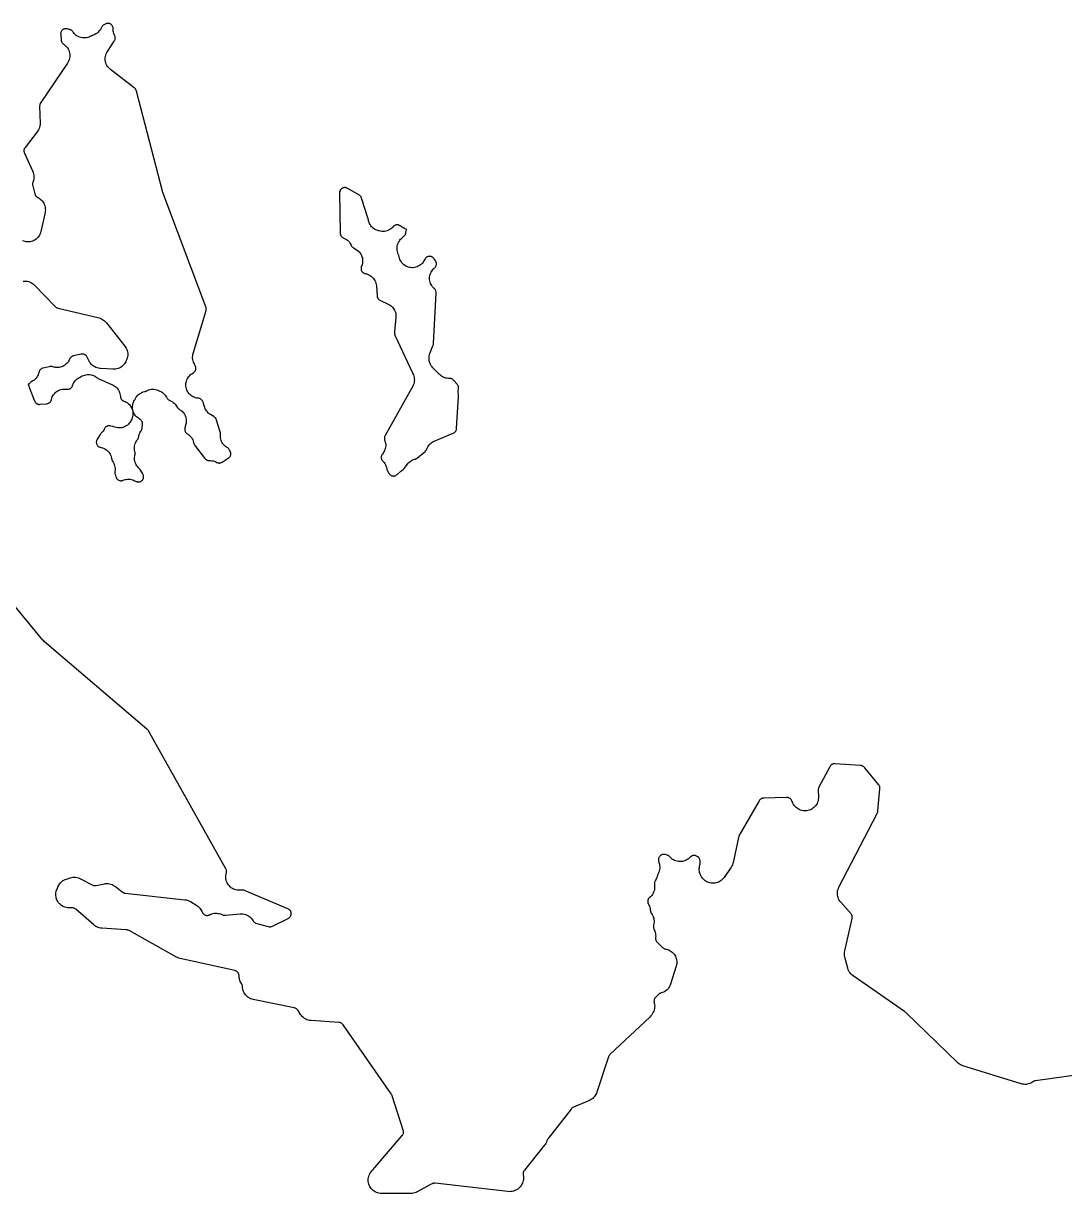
# Model space of a CAD drawing. Header units: metres. Extents: x 0 to 400, y 0 to 202.
# Drawn here: x 244.4 to 294.8, y 95 to 151.7 of the extents above; entities that cross this region are included whole.
import ezdxf

# ---------------------------------------------------------------- set-up
doc = ezdxf.new("R2010")
doc.units = ezdxf.units.M

msp = doc.modelspace()

# ---------------------------------------------------------------- linework, layer by layer
for points in [[(244.402, 139.2106), (244.464, 139.2146), (244.526, 139.2126), (244.538, 139.2116), (244.604, 139.2026), (244.669, 139.1866), (244.732, 139.1646), (244.792, 139.1356), (244.849, 139.1006), (244.903, 139.0606), (244.951, 139.0146), (245.938, 137.9866), (245.967, 137.9596), (245.985, 137.9456), (246.006, 137.9326), (246.026, 137.9216), (246.047, 137.9136), (246.087, 137.9026), (248.071, 137.4266), (248.13, 137.4096), (248.188, 137.3866), (248.242, 137.3586), (248.294, 137.3256), (248.343, 137.2876), (248.388, 137.2446), (248.428, 137.1986), (249.323, 136.0666), (249.359, 136.0166), (249.39, 135.9626), (249.416, 135.9066), (249.437, 135.8476), (249.451, 135.7876), (249.46, 135.7266), (249.463, 135.6646), (249.46, 135.6026), (249.451, 135.5416), (249.436, 135.4806), (249.416, 135.4226), (249.39, 135.3666), (249.378, 135.3426), (249.363, 135.3076), (249.332, 135.2516), (249.296, 135.1986), (249.255, 135.1496), (249.21, 135.1046), (249.16, 135.0646), (249.106, 135.0286), (249.049, 134.9996), (248.989, 134.9756), (248.928, 134.9576), (248.865, 134.9466), (248.801, 134.9406), (248.736, 134.9416), (248.144, 134.9806), (248.109, 134.9826), (248.046, 134.9926), (247.983, 135.0086), (247.922, 135.0306), (247.864, 135.0586), (247.809, 135.0926), (247.757, 135.1316), (247.71, 135.1756), (247.667, 135.2236), (247.629, 135.2766), (247.597, 135.3326), (247.499, 135.5236), (247.477, 135.5606), (247.46, 135.5846), (247.446, 135.6016), (247.428, 135.6176), (247.406, 135.6336), (247.384, 135.6476), (247.361, 135.6576), (247.337, 135.6666), (247.314, 135.6726), (247.289, 135.6756), (247.262, 135.6766), (247.236, 135.6746), (247.194, 135.6686), (246.838, 135.5916), (246.799, 135.5806), (246.774, 135.5706), (246.754, 135.5616), (246.734, 135.5486), (246.712, 135.5326), (246.696, 135.5176), (246.68, 135.5006), (246.664, 135.4786), (246.652, 135.4586), (246.644, 135.4426), (246.642, 135.4366), (246.617, 135.3806), (246.587, 135.3256), (246.552, 135.2746), (246.512, 135.2276), (246.468, 135.1846), (246.419, 135.1456), (246.368, 135.1106), (246.313, 135.0816), (246.256, 135.0586), (246.197, 135.0396), (246.136, 135.0276), (246.075, 135.0206), (246.013, 135.0196), (245.951, 135.0256), (245.89, 135.0366), (245.831, 135.0526), (245.809, 135.0616), (245.786, 135.0676), (245.758, 135.0736), (245.736, 135.0756), (245.713, 135.0756), (245.69, 135.0736), (245.654, 135.0666), (245.363, 134.9986), (245.327, 134.9886), (245.304, 134.9796), (245.279, 134.9666), (245.258, 134.9536), (245.239, 134.9376), (245.222, 134.9216), (245.208, 134.9036), (245.192, 134.8806), (245.18, 134.8576), (245.171, 134.8366), (245.162, 134.8066), (245.161, 134.8006), (245.144, 134.7366), (245.121, 134.6756), (245.092, 134.6166), (245.057, 134.5616), (245.017, 134.5096), (244.971, 134.4626), (244.921, 134.4206), (244.867, 134.3836), (244.81, 134.3516), (244.804, 134.3486), (244.789, 134.3396), (244.77, 134.3246), (244.751, 134.3076), (244.734, 134.2876), (244.689, 134.2416), (244.64, 134.2006), (244.631, 134.1946), (244.636, 134.1866), (244.665, 134.1306), (244.688, 134.0726), (244.703, 134.0276), (244.943, 133.4126), (244.96, 133.3746), (244.971, 133.3556), (244.984, 133.3356), (245.001, 133.3166), (245.019, 133.2996), (245.038, 133.2856), (245.059, 133.2726), (245.082, 133.2616), (245.108, 133.2516), (245.132, 133.2456), (245.155, 133.2416), (245.179, 133.2406), (245.22, 133.2426), (245.526, 133.2706), (245.569, 133.2766), (245.595, 133.2826), (245.616, 133.2906), (245.637, 133.3006), (245.661, 133.3146), (245.682, 133.3306), (245.698, 133.3446), (245.716, 133.3656), (245.731, 133.3856), (245.743, 133.4066), (245.753, 133.4296), (245.762, 133.4546), (245.767, 133.4796), (245.784, 133.5396), (245.807, 133.5986), (245.835, 133.6536), (245.868, 133.7066), (245.906, 133.7566), (245.949, 133.8016), (245.996, 133.8426), (246.047, 133.8796), (246.101, 133.9106), (246.158, 133.9366), (246.217, 133.9576), (246.278, 133.9726), (246.339, 133.9806), (246.402, 133.9836), (246.464, 133.9806), (246.509, 133.9736), (246.541, 133.9706), (246.562, 133.9706), (246.586, 133.9736), (246.613, 133.9786), (246.634, 133.9856), (246.659, 133.9956), (246.68, 134.0066), (246.698, 134.0186), (246.716, 134.0346), (246.736, 134.0536), (246.752, 134.0726), (246.765, 134.0926), (246.776, 134.1136), (246.785, 134.1356), (246.79, 134.1526), (246.812, 134.2146), (246.84, 134.2736), (246.874, 134.3296), (246.914, 134.3826), (246.958, 134.4306), (247.008, 134.4736), (247.061, 134.5116), (247.118, 134.5446), (247.26, 134.6166), (247.317, 134.6426), (247.377, 134.6626), (247.438, 134.6766), (247.5, 134.6846), (247.563, 134.6866), (247.626, 134.6826), (247.688, 134.6726), (247.749, 134.6566), (247.808, 134.6346), (247.864, 134.6066), (247.918, 134.5746), (247.968, 134.5366), (247.981, 134.5256), (247.997, 134.5146), (248.035, 134.4956), (248.606, 134.2296), (248.634, 134.2176), (248.642, 134.2146), (248.693, 134.1976), (248.749, 134.1726), (248.803, 134.1416), (248.853, 134.1066), (248.9, 134.0666), (248.943, 134.0216), (248.982, 133.9736), (249.016, 133.9216), (249.044, 133.8666), (249.067, 133.8096), (249.085, 133.7496), (249.097, 133.6896), (249.103, 133.6276), (249.104, 133.6156), (249.108, 133.5866), (249.113, 133.5656), (249.121, 133.5426), (249.132, 133.5196), (249.145, 133.4966), (249.16, 133.4766), (249.177, 133.4586), (249.195, 133.4416), (249.213, 133.4286), (249.235, 133.4156), (249.26, 133.4036), (249.278, 133.3976), (249.336, 133.3736), (249.392, 133.3446), (249.444, 133.3096), (249.493, 133.2706), (249.538, 133.2266), (249.578, 133.1786), (249.614, 133.1266), (249.644, 133.0716), (249.669, 133.0136), (249.688, 132.9546), (249.701, 132.8926), (249.709, 132.8306), (249.71, 132.7676), (249.705, 132.7056), (249.694, 132.6436), (249.677, 132.5826), (249.655, 132.5246), (249.626, 132.4686), (249.604, 132.4296), (249.571, 132.3766), (249.533, 132.3266), (249.49, 132.2816), (249.443, 132.2396), (249.392, 132.2036), (249.338, 132.1726), (249.281, 132.1456), (249.222, 132.1256), (249.161, 132.1106), (249.099, 132.1026), (249.037, 132.0996), (248.974, 132.1026), (248.912, 132.1126), (248.852, 132.1276), (248.793, 132.1486), (248.777, 132.1546), (248.741, 132.1656), (248.64, 132.1906), (248.599, 132.1976), (248.571, 132.2006), (248.545, 132.1996), (248.52, 132.1976), (248.497, 132.1926), (248.473, 132.1846), (248.449, 132.1746), (248.429, 132.1626), (248.406, 132.1466), (248.388, 132.1306), (248.372, 132.1136), (248.354, 132.0906), (248.34, 132.0676), (248.332, 132.0506), (248.3, 131.9946), (248.263, 131.9416), (248.221, 131.8926), (248.174, 131.8486), (248.158, 131.8326), (248.143, 131.8146), (248.121, 131.7816), (247.98, 131.5476), (247.961, 131.5126), (247.952, 131.4896), (247.945, 131.4666), (247.94, 131.4416), (247.937, 131.4156), (247.937, 131.3926), (247.94, 131.3666), (247.945, 131.3416), (247.951, 131.3206), (247.961, 131.2966), (247.974, 131.2736), (247.988, 131.2526), (248.002, 131.2336), (248.017, 131.2196), (248.04, 131.2016), (248.061, 131.1876), (248.08, 131.1766), (248.104, 131.1676), (248.131, 131.1586), (248.169, 131.1516), (248.231, 131.1356), (248.291, 131.1146), (248.349, 131.0876), (248.404, 131.0546), (248.455, 131.0166), (248.502, 130.9736), (248.545, 130.9266), (248.583, 130.8746), (248.616, 130.8196), (248.643, 130.7626), (248.665, 130.7026), (248.68, 130.6406), (248.689, 130.5786), (248.689, 130.5766), (248.694, 130.5486), (248.7, 130.5276), (248.708, 130.5046), (248.719, 130.4826), (248.748, 130.4356), (248.78, 130.3786), (248.805, 130.3196), (248.825, 130.2576), (248.838, 130.1936), (248.845, 130.1286), (248.845, 130.0636), (248.839, 129.9996), (248.834, 129.9636), (248.833, 129.9406), (248.834, 129.9146), (248.838, 129.8896), (248.848, 129.8526), (248.885, 129.7326), (248.898, 129.6946), (248.909, 129.6726), (248.922, 129.6506), (248.935, 129.6336), (248.952, 129.6146), (248.972, 129.5966), (248.993, 129.5806), (249.011, 129.5696), (249.033, 129.5596), (249.057, 129.5516), (249.078, 129.5456), (249.105, 129.5416), (249.131, 129.5406), (249.155, 129.5416), (249.179, 129.5446), (249.201, 129.5506), (249.236, 129.5626), (249.269, 129.5766), (249.33, 129.5956), (249.391, 129.6076), (249.454, 129.6146), (249.517, 129.6146), (249.579, 129.6096), (249.641, 129.5976), (249.701, 129.5806), (249.76, 129.5566), (249.861, 129.5106), (249.895, 129.4966), (249.922, 129.4896), (249.951, 129.4846), (249.973, 129.4826), (249.996, 129.4826), (250.021, 129.4856), (250.045, 129.4906), (250.068, 129.4986), (250.091, 129.5086), (250.115, 129.5216), (250.134, 129.5346), (250.149, 129.5486), (250.169, 129.5686), (250.185, 129.5896), (250.198, 129.6086), (250.209, 129.6306), (250.218, 129.6536), (250.225, 129.6786), (250.23, 129.7046), (250.231, 129.7266), (250.231, 129.7486), (250.228, 129.7746), (250.222, 129.7996), (250.214, 129.8246), (250.204, 129.8466), (250.185, 129.8796), (250.061, 130.0766), (250.038, 130.1096), (250.021, 130.1296), (249.989, 130.1606), (249.946, 130.2056), (249.908, 130.2546), (249.875, 130.3076), (249.847, 130.3626), (249.824, 130.4206), (249.807, 130.4806), (249.796, 130.5416), (249.79, 130.6036), (249.791, 130.6656), (249.798, 130.7276), (249.81, 130.7886), (249.814, 130.8026), (249.819, 130.8316), (249.82, 130.8566), (249.82, 130.8786), (249.816, 130.9026), (249.807, 130.9426), (249.802, 130.9586), (249.789, 131.0236), (249.783, 131.0886), (249.783, 131.1536), (249.79, 131.2196), (249.804, 131.2836), (249.824, 131.3456), (249.85, 131.4056), (249.882, 131.4626), (249.92, 131.5166), (249.944, 131.5486), (249.959, 131.5706), (249.97, 131.5926), (249.978, 131.6136), (249.985, 131.6356), (249.995, 131.6906), (249.996, 131.6906), (250.003, 131.7286), (250.02, 131.7876), (250.042, 131.8436), (250.07, 131.8976), (250.102, 131.9496), (250.12, 131.9746), (250.133, 131.9976), (250.144, 132.0216), (250.151, 132.0426), (250.156, 132.0646), (250.161, 132.1076), (250.174, 132.2736), (250.175, 132.3136), (250.174, 132.3336), (250.169, 132.3596), (250.163, 132.3846), (250.154, 132.4066), (250.144, 132.4276), (250.131, 132.4486), (250.115, 132.4696), (250.099, 132.4876), (250.083, 132.5016), (250.064, 132.5146), (250.015, 132.5436), (249.984, 132.5636), (249.981, 132.5656), (249.931, 132.6026), (249.885, 132.6436), (249.843, 132.6896), (249.805, 132.7386), (249.773, 132.7916), (249.745, 132.8466), (249.724, 132.9046), (249.707, 132.9646), (249.697, 133.0256), (249.692, 133.0876), (249.694, 133.1496), (249.701, 133.2116), (249.714, 133.2716), (249.733, 133.3306), (249.757, 133.3876), (249.787, 133.4426), (249.797, 133.4576), (249.821, 133.4966), (249.829, 133.5126), (249.86, 133.5696), (249.896, 133.6226), (249.938, 133.6716), (249.984, 133.7166), (250.035, 133.7566), (250.089, 133.7906), (250.146, 133.8206), (250.206, 133.8436), (250.269, 133.8606), (250.304, 133.8686), (250.328, 133.8766), (250.352, 133.8876), (250.353, 133.8876), (250.412, 133.9186), (250.474, 133.9426), (250.538, 133.9606), (250.604, 133.9716), (250.671, 133.9756), (250.737, 133.9726), (250.803, 133.9636), (250.868, 133.9466), (250.931, 133.9246), (250.991, 133.8956), (251.089, 133.8416), (251.139, 133.8106), (251.187, 133.7746), (251.231, 133.7356), (251.271, 133.6916), (251.307, 133.6446), (251.339, 133.5946), (251.36, 133.5536), (251.376, 133.5266), (251.391, 133.5046), (251.406, 133.4876), (251.424, 133.4716), (251.445, 133.4556), (251.466, 133.4426), (251.492, 133.4306), (251.5, 133.4266), (251.557, 133.4026), (251.61, 133.3726), (251.661, 133.3376), (251.708, 133.2976), (251.751, 133.2546), (251.79, 133.2066), (251.824, 133.1556), (251.852, 133.1056), (251.854, 133.1016), (251.862, 133.0886), (251.88, 133.0656), (251.896, 133.0476), (251.911, 133.0326), (251.928, 133.0206), (251.973, 132.9936), (251.992, 132.9826), (252.044, 132.9466), (252.092, 132.9056), (252.135, 132.8606), (252.174, 132.8116), (252.208, 132.7596), (252.237, 132.7036), (252.26, 132.6456), (252.278, 132.5856), (252.29, 132.5236), (252.295, 132.4616), (252.295, 132.3986), (252.289, 132.3366), (252.276, 132.2746), (252.232, 132.1006), (252.224, 132.0606), (252.222, 132.0396), (252.222, 132.0166), (252.224, 131.9916), (252.229, 131.9666), (252.236, 131.9446), (252.245, 131.9206), (252.256, 131.8996), (252.268, 131.8806), (252.284, 131.8596), (252.3, 131.8436), (252.317, 131.8296), (252.34, 131.8126), (252.344, 131.8096), (252.401, 131.7736), (252.453, 131.7316), (252.5, 131.6836), (252.542, 131.6316), (252.579, 131.5756), (252.61, 131.5166), (252.634, 131.4536), (252.652, 131.3896), (252.662, 131.3406), (252.671, 131.3146), (252.679, 131.2956), (252.691, 131.2746), (252.715, 131.2396), (253.191, 130.6246), (253.215, 130.5946), (253.231, 130.5796), (253.253, 130.5626), (253.278, 130.5466), (253.297, 130.5376), (253.319, 130.5296), (253.346, 130.5216), (253.37, 130.5186), (253.392, 130.5166), (253.412, 130.5176), (253.475, 130.5176), (253.539, 130.5116), (253.602, 130.4996), (253.663, 130.4806), (253.722, 130.4566), (253.776, 130.4276), (253.778, 130.4266), (253.8, 130.4166), (253.821, 130.4086), (253.84, 130.4036), (253.866, 130.3996), (253.893, 130.3986), (253.916, 130.3986), (253.938, 130.4026), (253.962, 130.4076), (253.984, 130.4156), (254.007, 130.4256), (254.042, 130.4456), (254.327, 130.6286), (254.361, 130.6526), (254.378, 130.6676), (254.395, 130.6856), (254.411, 130.7056), (254.423, 130.7256), (254.433, 130.7456), (254.442, 130.7696), (254.449, 130.7956), (254.454, 130.8216), (254.455, 130.8436), (254.454, 130.8696), (254.451, 130.8946), (254.446, 130.9146), (254.438, 130.9406), (254.42, 130.9796), (254.397, 131.0256), (254.377, 131.0596), (254.362, 131.0806), (254.346, 131.0996), (254.33, 131.1136), (254.309, 131.1296), (254.275, 131.1516), (254.251, 131.1656), (254.201, 131.2006), (254.154, 131.2396), (254.111, 131.2846), (254.072, 131.3316), (254.038, 131.3836), (254.009, 131.4376), (253.985, 131.4946), (253.967, 131.5536), (253.955, 131.6136), (253.948, 131.6756), (253.947, 131.7366), (253.951, 131.7846), (253.952, 131.8166), (253.951, 131.8436), (253.947, 131.8666), (253.937, 131.9046), (253.76, 132.4826), (253.745, 132.5236), (253.733, 132.5476), (253.721, 132.5676), (253.705, 132.5876), (253.686, 132.6076), (253.665, 132.6256), (253.631, 132.6496), (253.463, 132.7526), (253.411, 132.7876), (253.364, 132.8276), (253.32, 132.8716), (253.28, 132.9206), (253.246, 132.9726), (253.216, 133.0276), (253.192, 133.0846), (253.174, 133.1446), (253.167, 133.1716), (253.111, 133.3466), (253.095, 133.3866), (253.084, 133.4106), (253.072, 133.4296), (253.056, 133.4496), (253.039, 133.4676), (253.021, 133.4836), (252.999, 133.4986), (252.979, 133.5106), (252.956, 133.5206), (252.932, 133.5286), (252.91, 133.5336), (252.873, 133.5376), (252.86, 133.5386), (252.797, 133.5476), (252.735, 133.5636), (252.676, 133.5846), (252.618, 133.6116), (252.564, 133.6446), (252.513, 133.6816), (252.466, 133.7246), (252.423, 133.7716), (252.385, 133.8226), (252.352, 133.8766), (252.325, 133.9336), (252.303, 133.9936), (252.288, 134.0556), (252.278, 134.1176), (252.275, 134.1816), (252.278, 134.2446), (252.287, 134.3076), (252.302, 134.3686), (252.323, 134.4286), (252.35, 134.4866), (252.382, 134.5406), (252.42, 134.5916), (252.462, 134.6396), (252.509, 134.6826), (252.56, 134.7206), (252.614, 134.7536), (252.644, 134.7696), (252.665, 134.7836), (252.686, 134.8006), (252.702, 134.8176), (252.716, 134.8346), (252.729, 134.8556), (252.743, 134.8816), (252.751, 134.9026), (252.758, 134.9256), (252.763, 134.9506), (252.765, 134.9736), (252.764, 135.0006), (252.761, 135.0266), (252.756, 135.0506), (252.749, 135.0726), (252.733, 135.1106), (252.672, 135.2346), (252.647, 135.2906), (252.628, 135.3476), (252.614, 135.4076), (252.606, 135.4676), (252.604, 135.5286), (252.607, 135.5896), (252.617, 135.6496), (252.631, 135.7086), (253.253, 137.7856), (253.262, 137.8236), (253.266, 137.8486), (253.267, 137.8696), (253.267, 137.8916), (253.263, 137.9166), (253.258, 137.9396), (253.247, 137.9736), (251.163, 143.5086), (251.142, 143.5736), (249.88, 148.4246), (249.868, 148.4606), (249.86, 148.4816), (249.848, 148.5036), (249.834, 148.5236), (249.82, 148.5416), (249.804, 148.5576), (249.773, 148.5836), (248.62, 149.4686), (248.57, 149.5106), (248.525, 149.5576), (248.485, 149.6086), (248.45, 149.6636), (248.421, 149.7216), (248.398, 149.7826), (248.381, 149.8456), (248.37, 149.9096), (248.366, 149.9746), (248.369, 150.0396), (248.377, 150.1036), (248.393, 150.1676), (248.414, 150.2286), (248.442, 150.2876), (248.476, 150.3436), (248.806, 150.8366), (248.826, 150.8696), (248.837, 150.8926), (248.845, 150.9176), (248.852, 150.9446), (248.856, 150.9706), (248.856, 150.9926), (248.855, 151.0196), (248.85, 151.0446), (248.844, 151.0686), (248.835, 151.0916), (248.826, 151.1086), (248.802, 151.1616), (248.783, 151.2156), (248.769, 151.2716), (248.759, 151.3286), (248.755, 151.3866), (248.754, 151.4436), (248.751, 151.4816), (248.747, 151.5026), (248.74, 151.5256), (248.73, 151.5516), (248.719, 151.5746), (248.708, 151.5926), (248.692, 151.6126), (248.676, 151.6306), (248.659, 151.6446), (248.637, 151.6606), (248.618, 151.6726), (248.598, 151.6816), (248.572, 151.6906), (248.552, 151.6956), (248.527, 151.6996), (248.501, 151.7006), (248.479, 151.6996), (248.454, 151.6966), (248.431, 151.6906), (248.408, 151.6826), (248.372, 151.6666), (248.327, 151.6436), (248.295, 151.6256), (248.276, 151.6116), (248.255, 151.5936), (248.242, 151.5796), (248.226, 151.5576), (248.211, 151.5346), (248.193, 151.4976), (248.155, 151.4326), (248.111, 151.3726), (248.066, 151.3186), (248.023, 151.2716), (247.975, 151.2296), (247.923, 151.1916), (247.868, 151.1596), (247.81, 151.1326), (247.75, 151.1116), (247.739, 151.1086), (247.719, 151.1006), (247.703, 151.0926), (247.673, 151.0756), (247.647, 151.0616), (247.587, 151.0356), (247.526, 151.0166), (247.462, 151.0026), (247.398, 150.9956), (247.353, 150.9956), (247.344, 150.9956), (247.333, 150.9956), (247.323, 150.9966), (247.277, 150.9986), (247.211, 151.0096), (247.147, 151.0266), (247.084, 151.0496), (247.025, 151.0796), (246.968, 151.1156), (246.916, 151.1566), (246.868, 151.2036), (246.826, 151.2546), (246.799, 151.2936), (246.779, 151.3206), (246.763, 151.3386), (246.745, 151.3556), (246.726, 151.3696), (246.709, 151.3806), (246.683, 151.3926), (246.66, 151.4016), (246.625, 151.4106), (246.531, 151.4316), (246.491, 151.4386), (246.467, 151.4396), (246.441, 151.4386), (246.418, 151.4366), (246.394, 151.4306), (246.368, 151.4216), (246.35, 151.4136), (246.325, 151.3986), (246.305, 151.3846), (246.287, 151.3686), (246.268, 151.3486), (246.254, 151.3306), (246.242, 151.3096), (246.231, 151.2866), (246.222, 151.2646), (246.216, 151.2406), (246.212, 151.2146), (246.211, 151.1906), (246.213, 151.1496), (246.236, 150.8976), (246.241, 150.8596), (246.247, 150.8366), (246.256, 150.8116), (246.266, 150.7896), (246.28, 150.7656), (246.295, 150.7456), (246.31, 150.7296), (246.329, 150.7116), (246.348, 150.6976), (246.355, 150.6926), (246.376, 150.6776), (246.402, 150.6606), (246.452, 150.6186), (246.498, 150.5716), (246.538, 150.5196), (246.573, 150.4646), (246.603, 150.4066), (246.626, 150.3446), (246.643, 150.2816), (246.654, 150.2176), (246.658, 150.1516), (246.655, 150.0866), (246.646, 150.0216), (246.631, 149.9576), (246.608, 149.8966), (246.58, 149.8366), (246.546, 149.7806), (245.246, 147.8636), (245.224, 147.8266), (245.214, 147.8046), (245.206, 147.7816), (245.199, 147.7536), (245.196, 147.7286), (245.194, 147.6856), (245.213, 146.8566), (245.211, 146.7926), (245.203, 146.7296), (245.189, 146.6686), (245.169, 146.6076), (245.144, 146.5506), (245.113, 146.4946), (245.076, 146.4436), (244.492, 145.6936), (244.469, 145.6616), (244.457, 145.6396), (244.448, 145.6196), (244.441, 145.5966), (244.434, 145.5676), (244.431, 145.5416), (244.431, 145.5186), (244.432, 145.4956), (244.436, 145.4736), (244.445, 145.4456), (244.46, 145.4056), (244.857, 144.5286), (244.881, 144.4696), (244.898, 144.4096), (244.909, 144.3466), (244.915, 144.2836), (244.914, 144.2206), (244.907, 144.1576), (244.893, 144.0956), (244.874, 144.0346), (244.857, 143.9886), (244.849, 143.9606), (244.845, 143.9376), (244.844, 143.9166), (244.845, 143.8916), (244.848, 143.8636), (244.857, 143.8236), (244.965, 143.4376), (244.978, 143.3986), (244.988, 143.3756), (244.999, 143.3566), (245.014, 143.3366), (245.033, 143.3146), (245.05, 143.2976), (245.068, 143.2836), (245.09, 143.2706), (245.112, 143.2596), (245.169, 143.2266), (245.223, 143.1886), (245.273, 143.1456), (245.317, 143.0976), (245.357, 143.0446), (245.392, 142.9886), (245.42, 142.9296), (245.442, 142.8676), (245.458, 142.8036), (245.467, 142.7376), (245.47, 142.6726), (245.466, 142.6066), (245.455, 142.5416), (245.254, 141.6206), (245.238, 141.5596), (245.215, 141.4996), (245.187, 141.4426), (245.153, 141.3896), (245.115, 141.3386), (245.071, 141.2926), (245.024, 141.2506), (244.972, 141.2136), (244.917, 141.1826), (244.859, 141.1556), (244.799, 141.1356), (244.737, 141.1216), (244.675, 141.1126), (244.611, 141.1106), (244.548, 141.1146), (244.485, 141.1246), (244.424, 141.1416), (244.365, 141.1636)], [(295.862, 100.7966), (293.441, 100.4636), (293.405, 100.4566), (293.38, 100.4496), (293.355, 100.4396), (293.336, 100.4296), (293.295, 100.4036), (293.292, 100.4016), (293.266, 100.3836), (293.213, 100.3546), (293.156, 100.3306), (293.098, 100.3116), (293.038, 100.2976), (292.978, 100.2906), (292.917, 100.2886), (292.855, 100.2926), (292.795, 100.3026), (292.736, 100.3176), (289.915, 101.1936), (289.858, 101.2146), (289.803, 101.2406), (289.751, 101.2716), (289.702, 101.3066), (289.656, 101.3466), (287.15, 103.7716), (287.125, 103.7936), (287.095, 103.8166), (284.596, 105.5516), (284.544, 105.5916), (284.496, 105.6376), (284.453, 105.6876), (284.415, 105.7426), (284.383, 105.7996), (284.357, 105.8606), (284.338, 105.9246), (284.202, 106.4606), (284.19, 106.5196), (284.183, 106.5806), (284.182, 106.6406), (284.187, 106.7016), (284.198, 106.7616), (284.549, 108.3236), (284.556, 108.3636), (284.557, 108.3826), (284.557, 108.4076), (284.554, 108.4336), (284.55, 108.4536), (284.542, 108.4776), (284.533, 108.5006), (284.523, 108.5196), (284.508, 108.5416), (284.483, 108.5736), (284.003, 109.1146), (283.962, 109.1656), (283.927, 109.2196), (283.897, 109.2776), (283.874, 109.3386), (283.856, 109.4006), (283.845, 109.4646), (283.84, 109.5296), (283.842, 109.5946), (283.85, 109.6596), (283.865, 109.7226), (283.886, 109.7846), (283.913, 109.8436), (285.768, 113.4146), (285.785, 113.4516), (285.793, 113.4766), (285.798, 113.4986), (285.804, 113.5396), (285.899, 114.6106), (285.901, 114.6516), (285.9, 114.6756), (285.896, 114.6986), (285.891, 114.7206), (285.882, 114.7436), (285.871, 114.7666), (285.858, 114.7886), (285.834, 114.8206), (285.166, 115.6336), (285.137, 115.6646), (285.116, 115.6836), (285.095, 115.6986), (285.072, 115.7116), (285.05, 115.7216), (285.027, 115.7296), (285.002, 115.7356), (284.96, 115.7406), (283.736, 115.8256), (283.699, 115.8256), (283.673, 115.8236), (283.649, 115.8196), (283.629, 115.8146), (283.603, 115.8046), (283.58, 115.7936), (283.562, 115.7826), (283.543, 115.7676), (283.526, 115.7526), (283.508, 115.7316), (283.492, 115.7096), (283.474, 115.6796), (282.945, 114.6856), (282.927, 114.6456), (282.918, 114.6216), (282.913, 114.5966), (282.91, 114.5706), (282.909, 114.5256), (282.921, 114.2146), (282.921, 114.1506), (282.914, 114.0876), (282.901, 114.0256), (282.882, 113.9646), (282.857, 113.9066), (282.827, 113.8506), (282.791, 113.7986), (282.751, 113.7496), (282.706, 113.7056), (282.656, 113.6656), (282.603, 113.6306), (282.547, 113.6006), (282.488, 113.5766), (282.427, 113.5586), (282.365, 113.5466), (282.302, 113.5416), (282.238, 113.5416), (282.175, 113.5486), (282.113, 113.5606), (282.053, 113.5796), (281.994, 113.6046), (281.938, 113.6346), (281.886, 113.6696), (281.837, 113.7106), (281.792, 113.7556), (281.752, 113.8046), (281.717, 113.8576), (281.687, 113.9136), (281.633, 114.0296), (281.614, 114.0656), (281.601, 114.0866), (281.586, 114.1046), (281.57, 114.1216), (281.55, 114.1376), (281.532, 114.1496), (281.511, 114.1616), (281.486, 114.1726), (281.464, 114.1806), (281.439, 114.1856), (281.416, 114.1886), (281.378, 114.1896), (280.282, 114.1656), (280.239, 114.1616), (280.213, 114.1576), (280.188, 114.1496), (280.166, 114.1416), (280.144, 114.1296), (280.121, 114.1146), (280.1, 114.0976), (280.084, 114.0816), (280.067, 114.0606), (280.044, 114.0256), (279.108, 112.4126), (279.089, 112.3756), (279.08, 112.3526), (279.068, 112.3096), (278.791, 111.0486), (278.775, 110.9886), (278.753, 110.9306), (278.726, 110.8746), (278.693, 110.8216), (278.348, 110.3166), (278.309, 110.2656), (278.265, 110.2176), (278.216, 110.1756), (278.163, 110.1376), (278.107, 110.1056), (278.048, 110.0786), (277.987, 110.0586), (277.924, 110.0446), (277.859, 110.0366), (277.795, 110.0346), (277.73, 110.0396), (277.666, 110.0516), (277.604, 110.0696), (277.544, 110.0936), (277.486, 110.1226), (277.432, 110.1586), (277.382, 110.1986), (277.336, 110.2446), (277.294, 110.2946), (277.258, 110.3486), (277.227, 110.4056), (277.209, 110.4436), (277.186, 110.5006), (277.167, 110.5596), (277.155, 110.6196), (277.148, 110.6816), (277.147, 110.7436), (277.153, 110.8046), (277.164, 110.8656), (277.18, 110.9256), (277.181, 110.9266), (277.186, 110.9506), (277.189, 110.9726), (277.19, 111.0126), (277.188, 111.0976), (277.184, 111.1386), (277.18, 111.1636), (277.174, 111.1866), (277.164, 111.2106), (277.152, 111.2346), (277.14, 111.2536), (277.126, 111.2716), (277.106, 111.2916), (277.087, 111.3086), (277.07, 111.3206), (277.036, 111.3396), (277.02, 111.3476), (276.982, 111.3646), (276.958, 111.3726), (276.934, 111.3776), (276.91, 111.3806), (276.888, 111.3806), (276.864, 111.3786), (276.837, 111.3746), (276.814, 111.3686), (276.794, 111.3606), (276.771, 111.3486), (276.748, 111.3346), (276.726, 111.3176), (276.713, 111.3056), (276.709, 111.3016), (276.669, 111.2596), (276.62, 111.2176), (276.568, 111.1806), (276.512, 111.1496), (276.453, 111.1236), (276.392, 111.1036), (276.329, 111.0906), (276.265, 111.0826), (276.201, 111.0816), (276.137, 111.0876), (276.073, 111.0986), (276.012, 111.1166), (275.952, 111.1406), (275.895, 111.1706), (275.841, 111.2056), (275.791, 111.2466), (275.746, 111.2916), (275.711, 111.3286), (275.691, 111.3476), (275.673, 111.3606), (275.651, 111.3726), (275.626, 111.3846), (275.589, 111.3976), (275.507, 111.4206), (275.468, 111.4296), (275.446, 111.4336), (275.422, 111.4336), (275.395, 111.4326), (275.373, 111.4286), (275.35, 111.4226), (275.327, 111.4146), (275.305, 111.4036), (275.284, 111.3916), (275.264, 111.3766), (275.246, 111.3606), (275.23, 111.3436), (275.215, 111.3226), (275.202, 111.3026), (275.192, 111.2806), (275.184, 111.2596), (275.178, 111.2366), (275.173, 111.2096), (275.172, 111.1866), (275.173, 111.1626), (275.178, 111.1226), (275.193, 111.0366), (275.203, 110.9916), (275.214, 110.9566), (275.227, 110.8926), (275.233, 110.8266), (275.233, 110.7606), (275.226, 110.6956), (275.212, 110.6306), (275.192, 110.5686), (275.165, 110.5076), (275.154, 110.4886), (275.138, 110.4546), (275.13, 110.4326), (275.118, 110.3876), (275.116, 110.3786), (275.094, 110.3056), (275.065, 110.2366), (275.064, 110.2346), (275.034, 110.1826), (275.004, 110.1336), (274.993, 110.1126), (274.986, 110.0936), (274.98, 110.0686), (274.975, 110.0426), (274.974, 110.0226), (274.975, 109.9946), (274.982, 109.9336), (274.984, 109.9196), (274.987, 109.8556), (274.984, 109.7926), (274.975, 109.7306), (274.96, 109.6686), (274.939, 109.6096), (274.912, 109.5516), (274.88, 109.4976), (274.843, 109.4466), (274.8, 109.3996), (274.769, 109.3706), (274.754, 109.3566), (274.748, 109.3516), (274.724, 109.3286), (274.706, 109.3106), (274.692, 109.2906), (274.679, 109.2696), (274.669, 109.2476), (274.661, 109.2246), (274.655, 109.2006), (274.651, 109.1726), (274.65, 109.1486), (274.651, 109.1246), (274.655, 109.1026), (274.661, 109.0776), (274.671, 109.0506), (274.679, 109.0346), (274.682, 109.0296), (274.71, 108.9776), (274.734, 108.9236), (274.753, 108.8676), (274.767, 108.8106), (274.776, 108.7516), (274.781, 108.6976), (274.786, 108.6736), (274.795, 108.6456), (274.804, 108.6236), (274.821, 108.5906), (274.867, 108.5146), (274.897, 108.4586), (274.921, 108.3986), (274.94, 108.3376), (274.952, 108.2746), (274.958, 108.2106), (274.958, 108.1466), (274.951, 108.0826), (274.938, 108.0196), (274.93, 107.9866), (274.926, 107.9626), (274.925, 107.9406), (274.926, 107.9146), (274.93, 107.8866), (274.935, 107.8636), (274.948, 107.8276), (274.991, 107.7196), (275.012, 107.6586), (275.027, 107.5966), (275.036, 107.5336), (275.038, 107.4696), (275.034, 107.4056), (275.031, 107.3806), (275.031, 107.3556), (275.032, 107.3326), (275.037, 107.3076), (275.043, 107.2846), (275.052, 107.2616), (275.063, 107.2396), (275.075, 107.2196), (275.091, 107.2006), (275.119, 107.1686), (275.37, 106.9256), (275.4, 106.8996), (275.419, 106.8856), (275.442, 106.8726), (275.464, 106.8616), (275.487, 106.8546), (275.533, 106.8436), (275.545, 106.8406), (275.568, 106.8366), (275.627, 106.8186), (275.685, 106.7946), (275.74, 106.7656), (275.792, 106.7316), (275.84, 106.6936), (275.884, 106.6496), (275.925, 106.6026), (275.96, 106.5516), (275.99, 106.4976), (276.016, 106.4406), (276.035, 106.3816), (276.049, 106.3216), (276.057, 106.2596), (276.059, 106.1976), (276.055, 106.1356), (276.045, 106.0746), (276.03, 106.0146), (275.761, 105.1516), (275.738, 105.0906), (275.709, 105.0316), (275.675, 104.9756), (275.635, 104.9236), (275.59, 104.8766), (275.54, 104.8336), (275.487, 104.7956), (275.429, 104.7636), (275.369, 104.7376), (275.307, 104.7176), (275.265, 104.7066), (275.246, 104.6996), (275.223, 104.6876), (275.202, 104.6756), (275.183, 104.6606), (275.153, 104.6336), (275.038, 104.5156), (275.011, 104.4846), (274.995, 104.4626), (274.983, 104.4436), (274.975, 104.4246), (274.965, 104.3976), (274.959, 104.3726), (274.956, 104.3496), (274.955, 104.3256), (274.956, 104.3016), (274.959, 104.2776), (274.971, 104.2316), (274.983, 104.1666), (274.989, 104.1006), (274.987, 104.0346), (274.98, 103.9686), (274.965, 103.9036), (274.944, 103.8406), (274.916, 103.7806), (274.883, 103.7236), (274.845, 103.6656), (274.8, 103.6046), (274.747, 103.5486), (272.839, 101.7506), (272.811, 101.7206), (272.796, 101.7016), (272.782, 101.6806), (272.772, 101.6596), (272.757, 101.6216), (272.187, 99.9066), (272.165, 99.8496), (272.138, 99.7956), (272.106, 99.7436), (272.07, 99.6956), (272.029, 99.6506), (271.984, 99.6106), (271.935, 99.5736), (271.883, 99.5426), (271.829, 99.5156), (271.061, 99.1846), (271.023, 99.1656), (271.002, 99.1526), (270.982, 99.1376), (270.964, 99.1206), (270.938, 99.0896), (269.828, 97.6666), (269.804, 97.6326), (269.793, 97.6106), (269.781, 97.5846), (269.771, 97.5516), (269.747, 97.4906), (269.718, 97.4316), (269.683, 97.3756), (269.642, 97.3246), (269.596, 97.2766), (269.59, 97.2706), (269.563, 97.2396), (268.679, 96.1356), (268.655, 96.1016), (268.642, 96.0806), (268.633, 96.0606), (268.624, 96.0346), (268.618, 96.0116), (268.615, 95.9896), (268.614, 95.9676), (268.616, 95.9256), (268.626, 95.8086), (268.629, 95.7466), (268.626, 95.6846), (268.617, 95.6236), (268.602, 95.5626), (268.581, 95.5046), (268.555, 95.4486), (268.523, 95.3946), (268.487, 95.3446), (268.446, 95.2986), (268.401, 95.2556), (268.352, 95.2176), (268.299, 95.1846), (268.244, 95.1576), (268.186, 95.1346), (268.147, 95.1216), (268.079, 95.1036), (268.009, 95.0926), (267.939, 95.0886), (267.868, 95.0926), (264.347, 95.4946), (264.305, 95.4976), (264.28, 95.4966), (264.254, 95.4926), (264.226, 95.4856), (264.203, 95.4776), (264.167, 95.4586), (263.49, 95.0796), (263.43, 95.0496), (263.368, 95.0266), (263.303, 95.0096), (263.237, 94.9996), (263.17, 94.9966), (261.754, 95.0026), (261.691, 95.0056), (261.629, 95.0156), (261.568, 95.0306), (261.509, 95.0516), (261.452, 95.0786), (261.398, 95.1116), (261.347, 95.1486), (261.3, 95.1906), (261.258, 95.2376), (261.22, 95.2876), (261.187, 95.3416), (261.16, 95.3986), (261.138, 95.4576), (261.123, 95.5186), (261.113, 95.5806), (261.109, 95.6436), (261.111, 95.7066), (261.12, 95.7686), (261.134, 95.8296), (261.155, 95.8896), (261.181, 95.9466), (261.212, 96.0016), (261.249, 96.0526), (261.29, 96.0996), (261.329, 96.1406), (262.757, 97.8076), (262.781, 97.8376), (262.795, 97.8626), (262.807, 97.8856), (262.815, 97.9076), (262.822, 97.9336), (262.825, 97.9576), (262.826, 97.9856), (262.825, 98.0116), (262.821, 98.0356), (262.81, 98.0766), (262.268, 99.7406), (262.253, 99.7786), (262.24, 99.8046), (262.22, 99.8376), (259.897, 103.1726), (259.871, 103.2066), (259.854, 103.2236), (259.837, 103.2386), (259.814, 103.2546), (259.792, 103.2676), (259.769, 103.2776), (259.745, 103.2856), (259.721, 103.2906), (259.68, 103.2946), (258.339, 103.3806), (258.272, 103.3886), (258.207, 103.4026), (258.144, 103.4246), (258.083, 103.4516), (258.026, 103.4856), (257.972, 103.5246), (257.922, 103.5686), (257.877, 103.6186), (257.838, 103.6726), (257.711, 103.8666), (257.686, 103.8996), (257.667, 103.9216), (257.649, 103.9386), (257.633, 103.9506), (257.609, 103.9646), (257.587, 103.9756), (257.565, 103.9836), (257.524, 103.9936), (255.54, 104.3966), (255.479, 104.4126), (255.419, 104.4336), (255.362, 104.4606), (255.307, 104.4936), (255.257, 104.5316), (255.21, 104.5746), (255.167, 104.6216), (255.13, 104.6726), (255.097, 104.7266), (255.07, 104.7846), (255.049, 104.8436), (255.033, 104.9056), (255.024, 104.9686), (255.022, 105.0196), (255.018, 105.0546), (255.013, 105.0796), (255.005, 105.1076), (254.995, 105.1296), (254.985, 105.1486), (254.97, 105.1696), (254.937, 105.2226), (254.909, 105.2786), (254.886, 105.3376), (254.869, 105.3976), (254.858, 105.4596), (254.853, 105.5216), (254.854, 105.5536), (254.852, 105.5806), (254.849, 105.6026), (254.842, 105.6296), (254.834, 105.6526), (254.825, 105.6726), (254.812, 105.6936), (254.799, 105.7116), (254.78, 105.7336), (254.763, 105.7496), (254.747, 105.7616), (254.723, 105.7766), (254.701, 105.7876), (254.679, 105.7956), (254.641, 105.8066), (251.993, 106.3936), (251.932, 106.4106), (251.874, 106.4326), (251.817, 106.4606), (249.524, 107.7386), (249.485, 107.7586), (249.46, 107.7676), (249.432, 107.7736), (249.387, 107.7796), (248.198, 107.8586), (248.138, 107.8656), (248.079, 107.8776), (248.022, 107.8956), (247.967, 107.9186), (247.914, 107.9466), (247.863, 107.9786), (247.816, 108.0166), (246.942, 108.7756), (246.909, 108.8006), (246.89, 108.8136), (246.868, 108.8246), (246.846, 108.8336), (246.822, 108.8396), (246.797, 108.8436), (246.772, 108.8456), (246.73, 108.8446), (246.671, 108.8406), (246.607, 108.8396), (246.544, 108.8446), (246.481, 108.8566), (246.42, 108.8736), (246.36, 108.8966), (246.304, 108.9256), (246.25, 108.9606), (246.2, 108.9996), (246.154, 109.0446), (246.113, 109.0926), (246.077, 109.1456), (246.046, 109.2006), (246.021, 109.2596), (246.001, 109.3196), (245.988, 109.3826), (245.98, 109.4456), (245.979, 109.5096), (245.985, 109.5726), (245.996, 109.6356), (246.014, 109.6966), (246.037, 109.7556), (246.097, 109.8876), (246.128, 109.9476), (246.165, 110.0036), (246.208, 110.0556), (246.255, 110.1026), (246.308, 110.1446), (246.364, 110.1816), (246.424, 110.2116), (246.487, 110.2356), (246.675, 110.2966), (246.737, 110.3136), (246.801, 110.3246), (246.865, 110.3286), (246.929, 110.3266), (246.993, 110.3176), (247.056, 110.3026), (247.117, 110.2816), (247.175, 110.2546), (247.741, 109.9586), (247.777, 109.9426), (247.803, 109.9336), (247.826, 109.9276), (247.849, 109.9246), (247.872, 109.9236), (247.897, 109.9246), (247.938, 109.9306), (248.329, 110.0086), (248.391, 110.0186), (248.454, 110.0216), (248.517, 110.0186), (248.579, 110.0096), (248.64, 109.9946), (248.699, 109.9746), (248.756, 109.9476), (248.81, 109.9166), (248.861, 109.8796), (249.184, 109.6216), (249.215, 109.5986), (249.235, 109.5866), (249.259, 109.5756), (249.282, 109.5676), (249.305, 109.5616), (249.344, 109.5546), (252.227, 109.2366), (252.284, 109.2276), (252.339, 109.2146), (252.393, 109.1956), (252.446, 109.1726), (252.496, 109.1446), (252.808, 108.9526), (252.859, 108.9176), (252.907, 108.8776), (252.951, 108.8326), (252.99, 108.7846), (253.024, 108.7326), (253.054, 108.6776), (253.073, 108.6306), (253.078, 108.6196), (253.084, 108.6086), (253.097, 108.5876), (253.114, 108.5646), (253.129, 108.5486), (253.147, 108.5326), (253.168, 108.5166), (253.187, 108.5056), (253.21, 108.4946), (253.233, 108.4856), (253.254, 108.4806), (253.281, 108.4766), (253.305, 108.4756), (253.329, 108.4766), (253.355, 108.4806), (253.377, 108.4856), (253.4, 108.4936), (253.445, 108.5146), (253.452, 108.5176), (253.469, 108.5266), (253.527, 108.5496), (253.587, 108.5666), (253.648, 108.5776), (253.71, 108.5836), (253.772, 108.5826), (253.834, 108.5756), (253.895, 108.5636), (253.954, 108.5456), (254.012, 108.5216), (254.053, 108.5016), (254.078, 108.4936), (254.104, 108.4866), (254.125, 108.4836), (254.15, 108.4826), (254.192, 108.4846), (254.907, 108.5536), (254.971, 108.5566), (255.035, 108.5536), (255.098, 108.5436), (255.159, 108.5286), (255.219, 108.5066), (255.277, 108.4796), (255.331, 108.4466), (255.382, 108.4086), (255.429, 108.3656), (255.472, 108.3186), (255.51, 108.2676), (255.542, 108.2126), (255.545, 108.2076), (255.56, 108.1846), (255.576, 108.1646), (255.591, 108.1496), (255.611, 108.1326), (255.631, 108.1186), (255.653, 108.1066), (255.673, 108.0976), (255.711, 108.0866), (256.266, 107.9376), (256.306, 107.9286), (256.327, 107.9266), (256.352, 107.9266), (256.379, 107.9296), (256.406, 107.9346), (256.43, 107.9416), (256.467, 107.9576), (257.228, 108.3286), (257.262, 108.3476), (257.282, 108.3616), (257.304, 108.3796), (257.321, 108.3976), (257.335, 108.4156), (257.349, 108.4356), (257.361, 108.4596), (257.369, 108.4816), (257.376, 108.5046), (257.38, 108.5316), (257.382, 108.5566), (257.381, 108.5796), (257.378, 108.6076), (257.373, 108.6296), (257.365, 108.6526), (257.354, 108.6756), (257.341, 108.6986), (257.326, 108.7206), (257.311, 108.7376), (257.294, 108.7536), (257.271, 108.7696), (257.252, 108.7816), (257.217, 108.7986), (255.121, 109.6806), (255.083, 109.6946), (255.058, 109.7006), (255.034, 109.7046), (255.01, 109.7056), (254.983, 109.7046), (254.956, 109.7006), (254.893, 109.6946), (254.83, 109.6946), (254.767, 109.7006), (254.705, 109.7126), (254.644, 109.7306), (254.586, 109.7546), (254.53, 109.7846), (254.477, 109.8186), (254.428, 109.8586), (254.383, 109.9036), (254.342, 109.9516), (254.307, 110.0046), (254.276, 110.0596), (254.252, 110.1186), (254.233, 110.1786), (254.22, 110.2406), (254.213, 110.3036), (254.212, 110.3666), (254.218, 110.4296), (254.23, 110.4916), (254.244, 110.5416), (254.248, 110.5606), (254.251, 110.5866), (254.251, 110.6096), (254.25, 110.6336), (254.245, 110.6586), (254.238, 110.6826), (254.231, 110.7026), (254.213, 110.7376), (250.466, 117.4186), (250.448, 117.4486), (250.434, 117.4676), (250.417, 117.4856), (250.393, 117.5086), (245.431, 121.7406), (245.389, 121.7796), (245.35, 121.8216), (243.64, 123.9016)]]:
    msp.add_lwpolyline(points)
msp.add_lwpolyline([(259.757, 141.5496), (259.759, 141.5086), (259.763, 141.4836), (259.771, 141.4576), (259.779, 141.4346), (259.79, 141.4126), (259.805, 141.3906), (259.819, 141.3716), (259.836, 141.3546), (259.856, 141.3376), (259.879, 141.3216), (259.9, 141.3106), (259.936, 141.2946), (259.996, 141.2656), (260.053, 141.2306), (260.106, 141.1906), (260.154, 141.1446), (260.198, 141.0936), (260.236, 141.0386), (260.268, 140.9806), (260.273, 140.9686), (260.292, 140.9306), (260.306, 140.9096), (260.322, 140.8896), (260.338, 140.8726), (260.358, 140.8566), (260.393, 140.8316), (260.529, 140.7496), (260.583, 140.7136), (260.633, 140.6706), (260.679, 140.6236), (260.72, 140.5726), (260.756, 140.5166), (260.785, 140.4586), (260.809, 140.3966), (260.826, 140.3336), (260.837, 140.2686), (260.841, 140.2026), (260.838, 140.1376), (260.829, 140.0726), (260.813, 140.0086), (260.791, 139.9466), (260.777, 139.9116), (260.768, 139.8856), (260.764, 139.8656), (260.762, 139.8406), (260.761, 139.8146), (260.764, 139.7886), (260.768, 139.7646), (260.774, 139.7436), (260.785, 139.7186), (260.797, 139.6946), (260.809, 139.6766), (260.824, 139.6576), (260.84, 139.6416), (260.86, 139.6246), (260.882, 139.6096), (260.903, 139.5986), (260.926, 139.5886), (260.947, 139.5826), (260.989, 139.5736), (261.051, 139.5576), (261.112, 139.5356), (261.17, 139.5076), (261.225, 139.4736), (261.276, 139.4346), (261.324, 139.3916), (261.366, 139.3426), (261.404, 139.2906), (261.436, 139.2346), (261.463, 139.1756), (261.484, 139.1146), (261.498, 139.0516), (261.506, 138.9876), (261.543, 138.5016), (261.548, 138.4626), (261.552, 138.4416), (261.56, 138.4186), (261.569, 138.3976), (261.582, 138.3756), (261.596, 138.3546), (261.613, 138.3346), (261.627, 138.3206), (261.647, 138.3046), (261.669, 138.2906), (261.701, 138.2726), (262.081, 138.0956), (262.135, 138.0666), (262.187, 138.0326), (262.235, 137.9946), (262.279, 137.9516), (262.319, 137.9046), (262.354, 137.8546), (262.384, 137.8006), (262.41, 137.7446), (262.429, 137.6866), (262.443, 137.6266), (262.452, 137.5656), (262.454, 137.5036), (262.451, 137.4426), (262.38, 136.7576), (262.378, 136.7146), (262.38, 136.6886), (262.384, 136.6606), (262.392, 136.6346), (262.408, 136.5936), (263.258, 134.7616), (263.275, 134.7276), (263.301, 134.6696), (263.321, 134.6096), (263.336, 134.5476), (263.344, 134.4836), (263.346, 134.4206), (263.342, 134.3566), (263.331, 134.2946), (263.314, 134.2326), (263.292, 134.1736), (263.264, 134.1166), (261.932, 131.7346), (261.914, 131.6996), (261.906, 131.6766), (261.898, 131.6476), (261.894, 131.6236), (261.893, 131.6016), (261.894, 131.5766), (261.898, 131.5486), (261.904, 131.5226), (261.92, 131.4756), (261.938, 131.4166), (261.95, 131.3556), (261.956, 131.2936), (261.956, 131.2316), (261.95, 131.1696), (261.939, 131.1086), (261.921, 131.0486), (261.898, 130.9906), (261.869, 130.9356), (261.835, 130.8836), (261.797, 130.8346), (261.796, 130.8336), (261.78, 130.8116), (261.768, 130.7906), (261.757, 130.7676), (261.748, 130.7416), (261.743, 130.7186), (261.74, 130.6956), (261.739, 130.6676), (261.74, 130.6436), (261.744, 130.6216), (261.751, 130.5966), (261.761, 130.5706), (261.771, 130.5496), (261.782, 130.5326), (261.8, 130.5106), (261.837, 130.4716), (261.878, 130.4236), (261.915, 130.3716), (261.946, 130.3156), (261.972, 130.2576), (261.992, 130.1976), (262.006, 130.1346), (262.012, 130.0986), (262.018, 130.0756), (262.028, 130.0516), (262.046, 130.0156), (262.106, 129.9096), (262.129, 129.8746), (262.146, 129.8526), (262.162, 129.8356), (262.178, 129.8226), (262.202, 129.8066), (262.225, 129.7936), (262.246, 129.7846), (262.27, 129.7766), (262.296, 129.7716), (262.32, 129.7686), (262.345, 129.7686), (262.369, 129.7706), (262.392, 129.7756), (262.42, 129.7836), (262.441, 129.7926), (262.464, 129.8046), (262.487, 129.8206), (262.517, 129.8446), (262.656, 129.9736), (262.695, 130.0066), (262.737, 130.0366), (262.785, 130.0686), (262.806, 130.0856), (262.824, 130.1026), (262.849, 130.1346), (263.006, 130.3436), (263.045, 130.3916), (263.089, 130.4356), (263.137, 130.4746), (263.189, 130.5096), (263.243, 130.5386), (263.3, 130.5636), (263.359, 130.5816), (263.397, 130.5916), (263.42, 130.6006), (263.443, 130.6116), (263.465, 130.6246), (263.497, 130.6486), (263.863, 130.9526), (263.893, 130.9806), (263.911, 130.9996), (263.925, 131.0206), (263.939, 131.0436), (263.948, 131.0636), (263.949, 131.0676), (263.971, 131.1246), (263.999, 131.1796), (264.031, 131.2316), (264.068, 131.2796), (264.11, 131.3246), (264.155, 131.3656), (264.205, 131.4016), (264.257, 131.4336), (264.312, 131.4596), (265.225, 131.8436), (265.263, 131.8626), (265.283, 131.8736), (265.303, 131.8896), (265.322, 131.9066), (265.338, 131.9256), (265.354, 131.9476), (265.365, 131.9666), (265.374, 131.9896), (265.384, 132.0176), (265.389, 132.0416), (265.393, 132.0806), (265.491, 133.6096), (265.492, 133.6466), (265.49, 133.6686), (265.483, 133.7106), (265.478, 133.7336), (265.471, 133.7946), (265.469, 133.8556), (265.473, 133.9176), (265.483, 133.9786), (265.487, 133.9956), (265.49, 134.0226), (265.49, 134.0426), (265.488, 134.0676), (265.484, 134.0936), (265.477, 134.1156), (265.468, 134.1386), (265.457, 134.1606), (265.443, 134.1826), (265.419, 134.2136), (265.258, 134.3986), (265.231, 134.4276), (265.209, 134.4456), (265.19, 134.4596), (265.169, 134.4716), (265.151, 134.4796), (265.127, 134.4876), (265.099, 134.4936), (265.077, 134.4976), (265.024, 134.4986), (264.992, 134.4986), (264.932, 134.5046), (264.873, 134.5156), (264.815, 134.5326), (264.759, 134.5546), (264.705, 134.5816), (264.654, 134.6136), (264.606, 134.6496), (264.562, 134.6906), (264.243, 135.0146), (264.202, 135.0616), (264.165, 135.1116), (264.133, 135.1656), (264.106, 135.2216), (264.085, 135.2806), (264.07, 135.3406), (264.06, 135.4026), (264.057, 135.4646), (264.06, 135.5276), (264.068, 135.5896), (264.083, 135.6496), (264.103, 135.7086), (264.247, 136.0716), (264.261, 136.1146), (264.268, 136.1446), (264.273, 136.1896), (264.397, 138.6346), (264.397, 138.6756), (264.395, 138.6996), (264.39, 138.7256), (264.383, 138.7486), (264.375, 138.7676), (264.363, 138.7916), (264.349, 138.8126), (264.334, 138.8306), (264.315, 138.8506), (264.31, 138.8546), (264.265, 138.8976), (264.224, 138.9436), (264.188, 138.9936), (264.157, 139.0476), (264.131, 139.1036), (264.111, 139.1626), (264.096, 139.2226), (264.087, 139.2836), (264.084, 139.3456), (264.087, 139.4076), (264.096, 139.4686), (264.11, 139.5286), (264.13, 139.5876), (264.156, 139.6436), (264.187, 139.6976), (264.223, 139.7476), (264.264, 139.7946), (264.309, 139.8376), (264.338, 139.8626), (264.355, 139.8796), (264.37, 139.8996), (264.384, 139.9206), (264.394, 139.9416), (264.403, 139.9646), (264.409, 139.9886), (264.414, 140.0156), (264.415, 140.0396), (264.414, 140.0636), (264.411, 140.0906), (264.406, 140.1126), (264.398, 140.1356), (264.386, 140.1606), (264.366, 140.1956), (264.306, 140.2876), (264.281, 140.3206), (264.265, 140.3386), (264.247, 140.3556), (264.225, 140.3716), (264.206, 140.3836), (264.182, 140.3946), (264.158, 140.4036), (264.135, 140.4086), (264.109, 140.4126), (264.085, 140.4136), (264.061, 140.4126), (264.033, 140.4076), (264.008, 140.4016), (263.99, 140.3946), (263.968, 140.3836), (263.942, 140.3676), (263.921, 140.3526), (263.907, 140.3386), (263.89, 140.3196), (263.865, 140.2846), (263.835, 140.2366), (263.807, 140.1886), (263.773, 140.1346), (263.734, 140.0856), (263.69, 140.0396), (263.642, 139.9986), (263.591, 139.9626), (263.536, 139.9316), (263.479, 139.9056), (263.419, 139.8856), (263.357, 139.8716), (263.295, 139.8636), (263.232, 139.8616), (263.169, 139.8656), (263.107, 139.8766), (263.046, 139.8926), (262.987, 139.9146), (262.93, 139.9426), (262.877, 139.9756), (262.826, 140.0146), (262.78, 140.0566), (262.738, 140.1046), (262.701, 140.1556), (262.67, 140.2096), (262.643, 140.2666), (262.622, 140.3266), (262.608, 140.3876), (262.601, 140.4196), (262.593, 140.4566), (262.585, 140.4786), (262.563, 140.5266), (262.539, 140.5866), (262.522, 140.6476), (262.51, 140.7106), (262.505, 140.7746), (262.506, 140.8376), (262.514, 140.9016), (262.527, 140.9636), (262.547, 141.0246), (262.573, 141.0826), (262.604, 141.1386), (262.64, 141.1906), (262.682, 141.2396), (262.728, 141.2836), (262.776, 141.3256), (262.841, 141.3876), (262.87, 141.4196), (262.886, 141.4396), (262.897, 141.4586), (262.909, 141.4826), (262.918, 141.5086), (262.93, 141.5516), (262.938, 141.5876), (262.957, 141.6496), (262.983, 141.7086), (262.928, 141.7296), (262.87, 141.7586), (262.814, 141.7926), (262.805, 141.7996), (262.662, 141.8916), (262.627, 141.9116), (262.605, 141.9216), (262.58, 141.9306), (262.559, 141.9356), (262.536, 141.9386), (262.509, 141.9396), (262.485, 141.9386), (262.462, 141.9346), (262.437, 141.9286), (262.416, 141.9206), (262.396, 141.9116), (262.37, 141.8956), (262.352, 141.8826), (262.336, 141.8686), (262.302, 141.8306), (262.255, 141.7836), (262.205, 141.7426), (262.15, 141.7066), (262.092, 141.6756), (262.031, 141.6516), (261.967, 141.6336), (261.903, 141.6216), (261.837, 141.6166), (261.772, 141.6186), (261.706, 141.6266), (261.642, 141.6416), (261.601, 141.6556), (261.586, 141.6596), (261.528, 141.6786), (261.472, 141.7026), (261.418, 141.7326), (261.367, 141.7666), (261.32, 141.8066), (261.276, 141.8496), (261.237, 141.8976), (261.203, 141.9486), (261.174, 142.0026), (261.15, 142.0586), (261.131, 142.1176), (261.118, 142.1776), (261.115, 142.2046), (261.109, 142.2416), (261.099, 142.2776), (260.789, 143.2336), (260.775, 143.2706), (260.765, 143.2906), (260.755, 143.3086), (260.74, 143.3276), (260.725, 143.3446), (260.707, 143.3616), (260.689, 143.3756), (260.659, 143.3946), (260.118, 143.7036), (260.079, 143.7236), (260.055, 143.7326), (260.033, 143.7396), (260.008, 143.7436), (259.983, 143.7446), (259.958, 143.7436), (259.933, 143.7406), (259.907, 143.7346), (259.883, 143.7266), (259.863, 143.7166), (259.84, 143.7036), (259.819, 143.6876), (259.801, 143.6716), (259.784, 143.6526), (259.768, 143.6316), (259.757, 143.6126), (259.746, 143.5896), (259.721, 143.5426), (259.722, 143.5396), (259.726, 143.4746), (259.757, 141.5496)], close=True)

doc.saveas('drawing.dxf')
